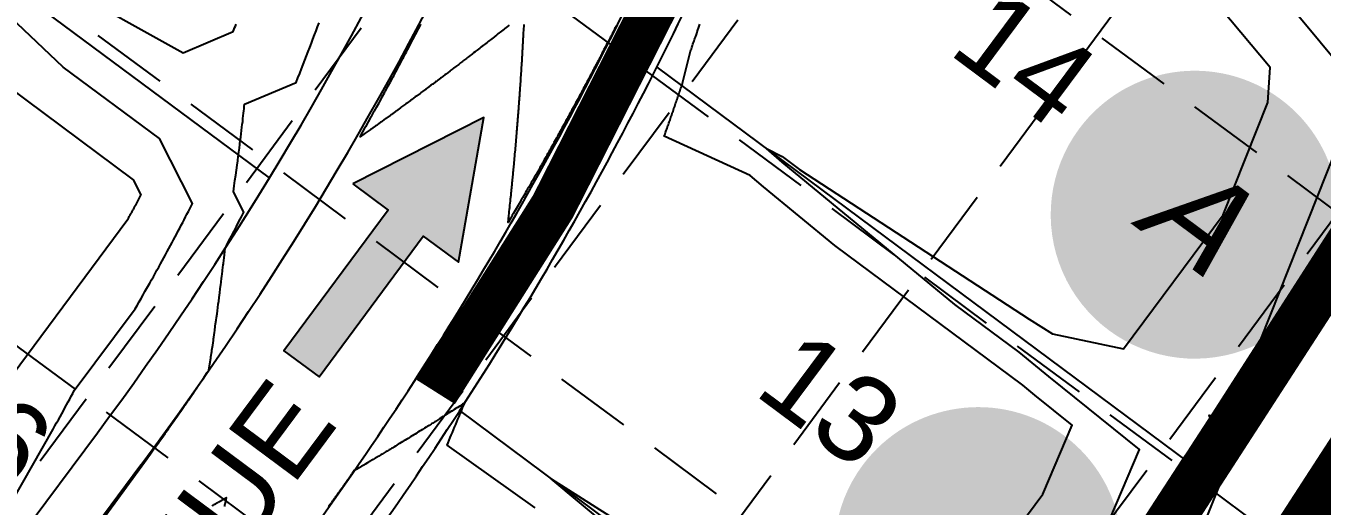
# Model space of a CAD drawing. Header units: feet. Extents: x 2260 to 6199, y 3666 to 7344.
# Drawn here: x 3555.1 to 3782.4, y 6433.1 to 6517.3 of the extents above; entities that cross this region are included whole.
import ezdxf
from ezdxf.enums import TextEntityAlignment as Align

# ---------------------------------------------------------------- set-up
doc = ezdxf.new("R2010")
doc.units = ezdxf.units.FT
doc.header["$LTSCALE"] = 40
doc.header["$MEASUREMENT"] = 0
doc.linetypes.add('HIDDEN', pattern=[0.375, 0.25, -0.125])
doc.layers.get('0').update_dxf_attribs({"linetype": 'CONTINUOUS'})
for name, color, linetype in [('ALTURA LOGO', 4, 'CONTINUOUS'), ('CONTROL', 8, 'CONTINUOUS'), ('EOP-PROP', 4, 'CONTINUOUS'), ('EROSION BLANKETS', 84, 'CONTINUOUS'), ('FLOW-ARROWS', 253, 'CONTINUOUS'), ('GRID', 254, 'HIDDEN'), ('LOT-NOS', 4, 'CONTINUOUS'), ('lots-line', 4, 'CONTINUOUS'), ('PC', 43, 'CONTINUOUS'), ('ST-ROW', 2, 'CONTINUOUS'), ('STREET-NAME', 3, 'CONTINUOUS')]:
    doc.layers.add(name, color=color, linetype=linetype)
doc.styles.add('altura', font='ARIAL.TTF', dxfattribs={"oblique": 15})
doc.styles.get("Standard").update_dxf_attribs({"font": 'ARIAL.TTF'})

# ---------------------------------------------------------------- blocks, each defined once
blk = doc.blocks.new('arrow')
blk.add_lwpolyline([(-67.01, -25.36), (-59.33, -25.42), (-59.57, -56.14), (-51.89, -56.2), (-51.65, -25.48), (-43.97, -25.54), (-55.3, -2.41), (-67.01, -25.36)], close=True)
at = {"color": 254}
for points in [[(-43.97, -25.54), (-67.01, -25.36), (-55.3, -2.41), (-67.01, -25.36)], [(-59.57, -56.14), (-51.89, -56.2), (-59.33, -25.42), (-51.65, -25.48)]]:
    blk.add_solid(points, dxfattribs=at)

msp = doc.modelspace()

# ---------------------------------------------------------------- hatches: boundary and pattern name
at = {"layer": 'ALTURA LOGO'}
h = msp.add_hatch(color=42, dxfattribs=at)
edge = h.paths.add_edge_path()
edge.add_ellipse((3760.08, 6484.18), major_axis=(15.08, 20.26), ratio=1, start_angle=269.9984, end_angle=449.9984)
edge.add_ellipse((3760.08, 6484.18), major_axis=(15.08, 20.26), ratio=1, start_angle=89.9974, end_angle=269.9974)
h.paths.add_polyline_path([(3735.62, 6489.42), (3771.8, 6462.49), (3785.17, 6480.45), (3748.99, 6507.38)], flags=24)
h = msp.add_hatch(color=42, dxfattribs=at)
edge = h.paths.add_edge_path()
edge.add_ellipse((3722.1, 6425.17), major_axis=(15.08, 20.26), ratio=1, start_angle=269.9984, end_angle=449.9984)
edge.add_ellipse((3722.1, 6425.17), major_axis=(15.08, 20.26), ratio=1, start_angle=89.9974, end_angle=269.9974)
h.paths.add_polyline_path([(3697.64, 6430.41), (3733.82, 6403.47), (3747.19, 6421.44), (3711.01, 6448.37)], flags=24)

# ---------------------------------------------------------------- linework, layer by layer
at = {"layer": 'EOP-PROP', "color": 7}
for p, q in [((3801.74, 6494.33), (3731.24, 6385.45)), ((3811.39, 6487.15), (3741.31, 6378.93)), ((3575.21, 6440.26), (3291.97, 6059.19))]:
    msp.add_line(p, q, dxfattribs=at)
for radius in [601.23, 632.23]:
    msp.add_arc((3092.69, 6798.92), radius, 323.37652, 334.52686, dxfattribs=at)
at = {"layer": 'EROSION BLANKETS', "const_width": 8}
for points in [[(3626.94, 6453.09), (3647.5, 6485.62), (3660.9, 6511.98), (3680.07, 6549.72), (3694.84, 6574.31), (3701.06, 6581.16), (3706.58, 6580.88), (3716.31, 6577.5), (3740.2, 6558.66), (3793.82, 6518.55), (3806.63, 6508.9)], [(3723.69, 6381.51), (3761.43, 6439.52), (3761.75, 6439.95), (3763.67, 6442.91), (3766.49, 6447.25), (3798.73, 6497.43), (3800.72, 6501.97), (3802.82, 6506.68), (3803.97, 6510.09), (3803.96, 6512.1)], [(3827.18, 6494.85), (3822.25, 6494.58), (3819.14, 6492.15), (3818, 6490.39), (3814.28, 6484.49), (3801.41, 6464.47), (3779.06, 6430.1), (3739.82, 6369.14)]]:
    msp.add_lwpolyline(points, dxfattribs=at)
at = {"layer": 'FLOW-ARROWS', "color": 7}
for points in [[(3680.69, 6507.11, 0, 1.67, 0), (3682.3, 6511.85, 0, 0, 0), (3683.68, 6515.9, 0, 0, 0)], [(3713.84, 6472.52, 0, 1.67, 0), (3709.83, 6475.51, 0, 0, 0), (3699.89, 6482.9, 0, 0, 0)], [(3658.68, 6466.07, 0, 1.67, 0), (3655.03, 6462.65, 0, 0, 0), (3650.51, 6458.41, 0, 0, 0)], [(3649.49, 6447.44, 0, 1.67, 0), (3649, 6452.41, 0, 0, 0), (3648.64, 6456.04, 0, 0, 0)]]:
    msp.add_lwpolyline(points, format="xyseb", dxfattribs=at)
at = {"layer": 'GRID', "linetype": 'HIDDEN', "ltscale": 1.35}
for p, q in [((3939.44, 6956.12), (2849.96, 5486.42)), ((3981.42, 6925.01), (2891.93, 5455.31)), ((4023.39, 6893.89), (2933.91, 5424.19)), ((3239.5, 6889.01), (5841.93, 4959.83)), ((4065.21, 6862.27), (2976.02, 5392.97)), ((3208.38, 6847.03), (5810.82, 4917.86)), ((3177.27, 6805.06), (5779.7, 4875.88)), ((3146.15, 6763.08), (5748.58, 4833.91))]:
    msp.add_line(p, q, dxfattribs=at)
at = {"layer": 'lots-line', "color": 7}
for p, q in [((3597.76, 6490.64), (3486.79, 6573.12)), ((3665.73, 6510.07), (3761.21, 6439.1)), ((3803.97, 6505.13), (3727.88, 6387.62)), ((3820.05, 6493.17), (3744.67, 6376.75)), ((3631.14, 6449.81), (3723.6, 6381.08))]:
    msp.add_line(p, q, dxfattribs=at)
at = {"layer": 'PC', "color": 43, "flags": 128}
for points, elevation in [([(3548.89, 6427.42), (3559.84, 6446.57), (3560.15, 6447.13), (3560.45, 6447.67), (3560.75, 6448.21), (3561.05, 6448.74), (3561.34, 6449.27), (3561.63, 6449.79), (3561.91, 6450.31), (3562.2, 6450.82), (3562.47, 6451.33), (3562.75, 6451.84), (3563.02, 6452.34), (3563.28, 6452.83), (3563.54, 6453.32), (3574.2, 6467.67), (3574.56, 6468.28), (3574.91, 6468.89), (3575.26, 6469.5), (3575.6, 6470.1), (3575.94, 6470.69), (3576.27, 6471.28), (3576.6, 6471.87), (3576.77, 6472.16), (3577.09, 6472.73), (3577.41, 6473.31), (3577.73, 6473.87), (3578.04, 6474.44), (3578.35, 6474.99), (3578.65, 6475.54), (3578.96, 6476.09), (3579.25, 6476.64), (3579.55, 6477.17), (3579.84, 6477.71), (3580.12, 6478.24), (3580.41, 6478.76), (3580.69, 6479.28), (3580.96, 6479.8), (3581.24, 6480.31), (3581.51, 6480.82), (3581.77, 6481.33), (3582.04, 6481.83), (3582.3, 6482.32), (3582.56, 6482.81), (3582.81, 6483.3), (3583.06, 6483.79), (3583.31, 6484.27), (3583.56, 6484.75), (3583.8, 6485.22), (3584.04, 6485.69), (3584.28, 6486.16), (3578.47, 6497.56), (3561.61, 6510.08), (3532.72, 6537.47)], 565), ([(3539.65, 6536.51), (3582.67, 6512.58), (3591.42, 6516.3), (3591.55, 6516.62), (3591.67, 6516.95), (3591.8, 6517.27), (3591.92, 6517.58)], 565), ([(3785.86, 6509.94), (3767.14, 6532.51)], 561), ([(3737.92, 6413.69), (3750.38, 6443), (3734.5, 6455.79), (3729.3, 6460.05), (3718.02, 6468.43), (3687.7, 6493.41), (3684.94, 6495.79), (3687.74, 6494.38), (3690.74, 6492.14), (3731.05, 6465.85), (3735.12, 6463.28), (3747.61, 6460.67), (3765.07, 6484.15), (3772.91, 6503.88), (3773.3, 6509.98), (3763.04, 6522.34)], 562), ([(3547.55, 6449.24), (3572.95, 6483.42), (3573.03, 6483.56), (3573.11, 6483.7), (3573.19, 6483.84), (3573.27, 6483.98), (3573.35, 6484.12), (3573.43, 6484.26), (3573.5, 6484.39), (3573.54, 6484.46), (3573.62, 6484.59), (3573.69, 6484.72), (3573.76, 6484.85), (3573.84, 6484.98), (3573.91, 6485.11), (3573.98, 6485.24), (3574.05, 6485.37), (3574.12, 6485.49), (3574.18, 6485.62), (3574.25, 6485.74), (3574.32, 6485.86), (3574.38, 6485.98), (3574.45, 6486.1), (3574.51, 6486.22), (3574.57, 6486.34), (3574.64, 6486.46), (3574.7, 6486.57), (3574.76, 6486.69), (3574.82, 6486.8), (3574.88, 6486.92), (3574.94, 6487.03), (3574.99, 6487.14), (3575.05, 6487.25), (3575.11, 6487.36), (3575.16, 6487.47), (3575.22, 6487.58), (3575.27, 6487.69), (3573.93, 6490.32), (3533, 6520.74)], 566), ([(3558.33, 6416.71), (3575.38, 6440.13), (3575.73, 6440.61), (3575.97, 6440.94), (3576.2, 6441.26), (3576.56, 6441.75), (3576.78, 6442.05), (3577.14, 6442.56), (3577.52, 6443.09), (3577.73, 6443.37), (3577.92, 6443.64), (3578.31, 6444.19), (3578.49, 6444.44), (3578.89, 6445), (3579.06, 6445.24), (3579.47, 6445.82), (3579.63, 6446.04), (3580.05, 6446.63), (3580.19, 6446.84), (3580.62, 6447.45), (3581.07, 6448.09), (3581.2, 6448.27), (3581.66, 6448.92), (3581.77, 6449.09), (3581.88, 6449.24), (3582.35, 6449.91), (3582.83, 6450.6), (3582.92, 6450.73), (3583.01, 6450.85), (3583.49, 6451.55), (3583.56, 6451.66), (3584.06, 6452.37), (3584.57, 6453.12), (3584.63, 6453.2), (3585.15, 6453.96), (3585.19, 6454.02), (3585.23, 6454.08), (3585.76, 6454.85), (3586.3, 6455.65), (3586.32, 6455.67), (3586.34, 6455.7), (3586.88, 6456.5), (3586.88, 6456.5), (3587.16, 6456.91), (3587.33, 6458.01), (3587.48, 6459.01), (3587.49, 6459.11), (3587.51, 6459.23), (3587.66, 6460.21), (3587.68, 6460.39), (3587.82, 6461.31), (3587.94, 6462.14), (3587.97, 6462.41), (3588.01, 6462.7), (3588.13, 6463.5), (3588.18, 6463.86), (3588.28, 6464.6), (3588.34, 6465.01), (3588.43, 6465.7), (3588.5, 6466.17), (3588.58, 6466.79), (3588.65, 6467.32), (3588.73, 6467.89), (3588.8, 6468.48), (3588.87, 6468.99), (3588.96, 6469.63), (3589.01, 6470.08), (3589.07, 6470.48), (3589.15, 6471.17), (3589.25, 6471.94), (3589.29, 6472.27), (3589.39, 6473.09), (3589.43, 6473.36), (3589.53, 6474.25), (3589.56, 6474.46), (3589.67, 6475.4), (3589.69, 6475.55), (3589.71, 6475.68), (3589.82, 6476.64), (3589.94, 6477.7), (3589.94, 6477.73), (3589.95, 6477.76), (3590.01, 6478.27), (3590.23, 6478.71), (3590.68, 6479.58), (3591.13, 6480.43), (3591.57, 6481.28), (3592, 6482.13), (3592.43, 6482.97), (3592.86, 6483.8), (3593.28, 6484.62), (3591.45, 6488.2), (3591.6, 6489.23), (3591.73, 6490.21), (3591.86, 6491.14), (3591.98, 6492.02), (3592.1, 6492.86), (3592.21, 6493.66), (3592.31, 6494.43), (3592.34, 6494.67), (3592.4, 6495.16), (3592.5, 6495.86), (3592.58, 6496.53), (3592.66, 6497.17), (3592.74, 6497.79), (3592.82, 6498.39), (3592.89, 6498.96), (3592.95, 6499.51), (3593.02, 6500.03), (3593.08, 6500.54), (3593.13, 6501.03), (3593.19, 6501.51), (3593.24, 6501.97), (3593.29, 6502.41), (3593.33, 6502.73), (3593.37, 6503.15), (3593.41, 6503.55), (3602.45, 6507.4), (3602.77, 6508.19), (3603.08, 6508.97), (3603.38, 6509.75), (3603.69, 6510.52), (3603.98, 6511.28), (3604.28, 6512.04), (3604.57, 6512.79), (3604.85, 6513.53), (3605.13, 6514.27), (3605.41, 6514.99), (3605.68, 6515.72), (3605.95, 6516.44), (3606.22, 6517.15), (3606.48, 6517.85)], 564), ([(3639.8, 6517.42), (3639.54, 6517.22), (3639.3, 6517.03), (3639.05, 6516.83), (3638.95, 6516.75), (3638.7, 6516.55), (3638.46, 6516.36), (3638.23, 6516.18), (3638.09, 6516.07), (3637.86, 6515.89), (3637.62, 6515.7), (3637.4, 6515.52), (3637.24, 6515.4), (3637.01, 6515.22), (3636.78, 6515.04), (3636.56, 6514.87), (3636.38, 6514.73), (3636.15, 6514.55), (3635.94, 6514.38), (3635.73, 6514.21), (3635.51, 6514.05), (3635.3, 6513.88), (3635.09, 6513.72), (3634.88, 6513.56), (3634.68, 6513.4), (3634.44, 6513.22), (3634.24, 6513.06), (3634.04, 6512.9), (3633.85, 6512.75), (3633.58, 6512.55), (3633.38, 6512.4), (3633.19, 6512.25), (3633.01, 6512.1), (3632.71, 6511.88), (3632.53, 6511.74), (3632.34, 6511.59), (3632.16, 6511.46), (3631.84, 6511.21), (3631.66, 6511.07), (3631.49, 6510.94), (3631.32, 6510.81), (3630.97, 6510.54), (3630.8, 6510.41), (3630.63, 6510.28), (3630.47, 6510.16), (3630.09, 6509.87), (3629.93, 6509.75), (3629.77, 6509.63), (3629.62, 6509.51), (3629.46, 6509.39), (3629.06, 6509.09), (3628.91, 6508.97), (3628.76, 6508.86), (3628.62, 6508.75), (3628.18, 6508.43), (3628.04, 6508.32), (3627.9, 6508.21), (3627.76, 6508.11), (3627.3, 6507.76), (3627.17, 6507.66), (3627.04, 6507.56), (3626.91, 6507.47), (3626.42, 6507.1), (3626.29, 6507.01), (3626.17, 6506.92), (3626.05, 6506.82), (3625.53, 6506.44), (3625.42, 6506.35), (3625.3, 6506.27), (3625.19, 6506.18), (3624.64, 6505.78), (3624.53, 6505.7), (3624.43, 6505.62), (3624.32, 6505.54), (3624.22, 6505.46), (3623.65, 6505.04), (3623.55, 6504.97), (3623.45, 6504.9), (3623.36, 6504.83), (3622.76, 6504.39), (3622.67, 6504.32), (3622.58, 6504.25), (3622.5, 6504.19), (3621.87, 6503.73), (3621.79, 6503.67), (3621.71, 6503.61), (3621.63, 6503.55), (3620.97, 6503.08), (3620.9, 6503.02), (3620.83, 6502.97), (3620.76, 6502.92), (3620.07, 6502.42), (3620.01, 6502.37), (3619.95, 6502.33), (3619.88, 6502.28), (3619.17, 6501.76), (3619.11, 6501.72), (3619.06, 6501.69), (3619.01, 6501.65), (3618.96, 6501.61), (3618.21, 6501.08), (3618.17, 6501.04), (3618.13, 6501.01), (3618.08, 6500.98), (3617.31, 6500.43), (3617.28, 6500.4), (3617.24, 6500.37), (3617.21, 6500.35), (3616.41, 6499.78), (3616.38, 6499.76), (3616.35, 6499.74), (3616.33, 6499.72), (3615.5, 6499.13), (3615.48, 6499.12), (3615.46, 6499.1), (3615.44, 6499.09), (3614.58, 6498.48), (3614.58, 6498.47), (3614.57, 6498.47), (3614.56, 6498.46), (3613.67, 6497.83), (3614.16, 6498.7), (3614.17, 6498.72), (3614.65, 6499.58), (3614.67, 6499.61), (3615.14, 6500.45), (3615.58, 6501.25), (3615.62, 6501.33), (3615.66, 6501.4), (3616.11, 6502.2), (3616.16, 6502.29), (3616.59, 6503.08), (3617.01, 6503.83), (3617.08, 6503.95), (3617.48, 6504.69), (3617.56, 6504.83), (3617.95, 6505.55), (3618.04, 6505.71), (3618.13, 6505.87), (3618.51, 6506.59), (3618.61, 6506.77), (3618.99, 6507.47), (3619.35, 6508.14), (3619.47, 6508.35), (3619.58, 6508.57), (3619.94, 6509.23), (3620.28, 6509.86), (3620.41, 6510.11), (3620.55, 6510.37), (3620.88, 6511), (3621.2, 6511.6), (3621.35, 6511.88), (3621.66, 6512.46), (3621.82, 6512.76), (3621.98, 6513.08), (3622.28, 6513.65), (3622.57, 6514.2), (3622.75, 6514.54), (3622.93, 6514.89), (3623.21, 6515.42), (3623.41, 6515.79), (3623.67, 6516.31), (3623.93, 6516.81), (3624.13, 6517.2), (3624.35, 6517.61)], 563), ([(3658.62, 6517.35), (3658.58, 6517.28), (3658.55, 6517.21), (3658.43, 6516.98), (3658.32, 6516.76), (3658.28, 6516.68), (3658.25, 6516.61), (3658.13, 6516.39), (3658.09, 6516.31), (3657.98, 6516.09), (3657.87, 6515.88), (3657.83, 6515.8), (3657.72, 6515.58), (3657.68, 6515.5), (3657.63, 6515.42), (3657.52, 6515.21), (3657.41, 6514.99), (3657.37, 6514.91), (3657.26, 6514.7), (3657.22, 6514.62), (3657.17, 6514.53), (3657.07, 6514.32), (3657.02, 6514.23), (3656.91, 6514.02), (3656.81, 6513.82), (3656.76, 6513.73), (3656.71, 6513.64), (3656.61, 6513.43), (3656.56, 6513.34), (3656.46, 6513.14), (3656.41, 6513.04), (3656.3, 6512.84), (3656.25, 6512.75), (3656.15, 6512.55), (3656.1, 6512.45), (3656, 6512.25), (3655.9, 6512.06), (3655.84, 6511.96), (3655.79, 6511.86), (3655.69, 6511.67), (3655.59, 6511.48), (3655.53, 6511.37), (3655.48, 6511.26), (3655.38, 6511.08), (3655.32, 6510.97), (3655.23, 6510.78), (3655.13, 6510.6), (3655.07, 6510.49), (3654.98, 6510.31), (3654.92, 6510.19), (3654.86, 6510.08), (3654.76, 6509.9), (3654.7, 6509.78), (3654.61, 6509.61), (3654.51, 6509.43), (3654.45, 6509.31), (3654.39, 6509.19), (3654.3, 6509.02), (3654.21, 6508.85), (3654.14, 6508.72), (3654.05, 6508.56), (3653.99, 6508.43), (3653.9, 6508.26), (3653.83, 6508.14), (3653.76, 6508.01), (3653.67, 6507.84), (3653.61, 6507.71), (3653.52, 6507.55), (3653.43, 6507.39), (3653.36, 6507.26), (3653.28, 6507.1), (3653.21, 6506.96), (3653.12, 6506.81), (3653.05, 6506.67), (3652.98, 6506.53), (3652.89, 6506.38), (3652.81, 6506.22), (3652.74, 6506.08), (3652.66, 6505.94), (3652.58, 6505.79), (3652.5, 6505.64), (3652.42, 6505.5), (3652.34, 6505.35), (3652.26, 6505.21), (3652.19, 6505.06), (3652.11, 6504.91), (3652.03, 6504.77), (3651.95, 6504.62), (3651.87, 6504.48), (3651.79, 6504.33), (3651.71, 6504.18), (3651.63, 6504.04), (3651.55, 6503.88), (3651.48, 6503.74), (3651.4, 6503.61), (3651.32, 6503.45), (3651.25, 6503.32), (3651.16, 6503.16), (3651.09, 6503.03), (3651, 6502.87), (3650.93, 6502.74), (3650.84, 6502.57), (3650.77, 6502.45), (3650.68, 6502.28), (3650.61, 6502.16), (3650.53, 6501.99), (3650.43, 6501.82), (3650.37, 6501.7), (3650.3, 6501.58), (3650.21, 6501.41), (3650.11, 6501.24), (3650.05, 6501.12), (3649.98, 6501), (3649.89, 6500.82), (3649.79, 6500.65), (3649.73, 6500.53), (3649.66, 6500.42), (3649.57, 6500.24), (3649.51, 6500.13), (3649.41, 6499.95), (3649.31, 6499.77), (3649.25, 6499.66), (3649.15, 6499.48), (3649.09, 6499.37), (3648.99, 6499.18), (3648.93, 6499.08), (3648.83, 6498.89), (3648.77, 6498.79), (3648.66, 6498.6), (3648.61, 6498.5), (3648.55, 6498.39), (3648.45, 6498.21), (3648.39, 6498.11), (3648.28, 6497.91), (3648.23, 6497.82), (3648.12, 6497.62), (3648.01, 6497.43), (3647.96, 6497.33), (3647.85, 6497.14), (3647.8, 6497.04), (3647.69, 6496.84), (3647.64, 6496.75), (3647.59, 6496.66), (3647.48, 6496.46), (3647.36, 6496.26), (3647.31, 6496.17), (3647.2, 6495.97), (3647.15, 6495.88), (3647.11, 6495.8), (3646.99, 6495.59), (3646.94, 6495.51), (3646.83, 6495.3), (3646.71, 6495.09), (3646.67, 6495.01), (3646.62, 6494.93), (3646.5, 6494.72), (3646.38, 6494.51), (3646.34, 6494.43), (3646.3, 6494.36), (3646.18, 6494.14), (3646.05, 6493.93), (3646.01, 6493.85), (3645.97, 6493.78), (3645.85, 6493.57), (3645.73, 6493.34), (3645.69, 6493.28), (3645.56, 6493.05), (3645.52, 6492.99), (3645.49, 6492.92), (3645.36, 6492.7), (3645.23, 6492.47), (3645.2, 6492.41), (3645.07, 6492.18), (3645.03, 6492.12), (3644.9, 6491.89), (3644.87, 6491.83), (3644.74, 6491.6), (3644.7, 6491.54), (3644.67, 6491.49), (3644.54, 6491.25), (3644.4, 6491.02), (3644.37, 6490.97), (3644.24, 6490.73), (3644.21, 6490.68), (3644.07, 6490.44), (3644.04, 6490.39), (3643.91, 6490.15), (3643.88, 6490.1), (3643.85, 6490.05), (3643.71, 6489.81), (3643.69, 6489.77), (3643.55, 6489.52), (3643.52, 6489.48), (3643.38, 6489.24), (3643.36, 6489.19), (3643.22, 6488.95), (3643.07, 6488.7), (3643.05, 6488.66), (3643.03, 6488.62), (3642.89, 6488.37), (3642.86, 6488.34), (3642.72, 6488.09), (3642.7, 6488.05), (3642.55, 6487.8), (3642.53, 6487.77), (3642.39, 6487.51), (3642.37, 6487.48), (3642.22, 6487.22), (3642.07, 6486.96), (3642.05, 6486.94), (3642.04, 6486.91), (3641.89, 6486.65), (3641.73, 6486.38), (3641.72, 6486.36), (3641.56, 6486.1), (3641.55, 6486.07), (3641.4, 6485.81), (3641.38, 6485.79), (3641.23, 6485.52), (3641.22, 6485.5), (3641.06, 6485.23), (3641.05, 6485.21), (3640.89, 6484.94), (3640.88, 6484.93), (3640.72, 6484.65), (3640.71, 6484.64), (3640.55, 6484.36), (3640.54, 6484.35), (3640.38, 6484.08), (3640.38, 6484.07), (3640.21, 6483.79), (3640.21, 6483.78), (3640.2, 6483.77), (3640.04, 6483.49), (3640.04, 6483.49), (3639.87, 6483.21), (3639.87, 6483.21), (3639.7, 6482.92), (3639.64, 6482.82), (3639.66, 6482.95), (3639.66, 6482.95), (3639.7, 6483.31), (3639.7, 6483.31), (3639.73, 6483.67), (3639.74, 6483.68), (3639.77, 6484.03), (3639.78, 6484.04), (3639.81, 6484.39), (3639.81, 6484.4), (3639.85, 6484.75), (3639.85, 6484.76), (3639.89, 6485.1), (3639.89, 6485.13), (3639.93, 6485.46), (3639.93, 6485.49), (3639.97, 6485.82), (3639.97, 6485.85), (3640, 6486.18), (3640.01, 6486.21), (3640.04, 6486.54), (3640.04, 6486.58), (3640.08, 6486.9), (3640.08, 6486.94), (3640.12, 6487.26), (3640.12, 6487.3), (3640.15, 6487.62), (3640.16, 6487.66), (3640.19, 6487.98), (3640.19, 6488.02), (3640.23, 6488.33), (3640.23, 6488.39), (3640.26, 6488.69), (3640.27, 6488.75), (3640.3, 6489.05), (3640.3, 6489.11), (3640.33, 6489.41), (3640.34, 6489.47), (3640.37, 6489.77), (3640.37, 6489.84), (3640.4, 6490.13), (3640.41, 6490.2), (3640.44, 6490.49), (3640.45, 6490.56), (3640.47, 6490.84), (3640.48, 6490.92), (3640.51, 6491.2), (3640.52, 6491.28), (3640.54, 6491.56), (3640.55, 6491.64), (3640.58, 6491.92), (3640.58, 6492.01), (3640.61, 6492.28), (3640.62, 6492.37), (3640.64, 6492.63), (3640.65, 6492.73), (3640.68, 6492.99), (3640.69, 6493.09), (3640.71, 6493.35), (3640.72, 6493.45), (3640.74, 6493.71), (3640.75, 6493.81), (3640.78, 6494.07), (3640.79, 6494.17), (3640.81, 6494.42), (3640.82, 6494.54), (3640.84, 6494.78), (3640.85, 6494.9), (3640.87, 6495.14), (3640.88, 6495.26), (3640.91, 6495.5), (3640.92, 6495.62), (3640.94, 6495.86), (3640.95, 6495.98), (3640.97, 6496.21), (3640.98, 6496.34), (3641, 6496.57), (3641.01, 6496.7), (3641.03, 6496.93), (3641.04, 6497.06), (3641.06, 6497.29), (3641.07, 6497.42), (3641.09, 6497.64), (3641.1, 6497.79), (3641.12, 6498), (3641.13, 6498.15), (3641.15, 6498.36), (3641.16, 6498.51), (3641.18, 6498.71), (3641.19, 6498.87), (3641.21, 6499.07), (3641.22, 6499.23), (3641.24, 6499.43), (3641.25, 6499.59), (3641.27, 6499.79), (3641.28, 6499.95), (3641.3, 6500.14), (3641.31, 6500.31), (3641.33, 6500.5), (3641.34, 6500.67), (3641.36, 6500.86), (3641.37, 6501.03), (3641.38, 6501.21), (3641.4, 6501.39), (3641.41, 6501.57), (3641.43, 6501.75), (3641.44, 6501.93), (3641.45, 6502.11), (3641.47, 6502.28), (3641.48, 6502.47), (3641.5, 6502.64), (3641.51, 6502.83), (3641.52, 6503), (3641.54, 6503.19), (3641.55, 6503.35), (3641.56, 6503.55), (3641.58, 6503.71), (3641.59, 6503.91), (3641.6, 6504.07), (3641.62, 6504.27), (3641.63, 6504.42), (3641.64, 6504.63), (3641.66, 6504.78), (3641.67, 6504.99), (3641.68, 6505.14), (3641.7, 6505.35), (3641.71, 6505.49), (3641.72, 6505.71), (3641.73, 6505.85), (3641.75, 6506.07), (3641.76, 6506.2), (3641.77, 6506.43), (3641.78, 6506.56), (3641.8, 6506.79), (3641.81, 6506.92), (3641.82, 6507.15), (3641.83, 6507.27), (3641.85, 6507.51), (3641.86, 6507.63), (3641.87, 6507.87), (3641.88, 6507.98), (3641.9, 6508.23), (3641.9, 6508.34), (3641.92, 6508.59), (3641.93, 6508.7), (3641.94, 6508.95), (3641.95, 6509.05), (3641.97, 6509.31), (3641.97, 6509.41), (3641.99, 6509.66), (3642, 6509.76), (3642.01, 6510.02), (3642.02, 6510.12), (3642.04, 6510.38), (3642.04, 6510.47), (3642.06, 6510.74), (3642.06, 6510.83), (3642.08, 6511.1), (3642.09, 6511.18), (3642.1, 6511.46), (3642.11, 6511.54), (3642.12, 6511.82), (3642.13, 6511.89), (3642.15, 6512.18), (3642.15, 6512.25), (3642.17, 6512.54), (3642.17, 6512.61), (3642.19, 6512.89), (3642.19, 6512.96), (3642.21, 6513.25), (3642.21, 6513.32), (3642.23, 6513.61), (3642.23, 6513.67), (3642.25, 6513.97), (3642.25, 6514.03), (3642.27, 6514.33), (3642.27, 6514.38), (3642.29, 6514.69), (3642.29, 6514.73), (3642.31, 6515.04), (3642.31, 6515.09), (3642.33, 6515.4), (3642.33, 6515.44), (3642.35, 6515.76), (3642.35, 6515.8), (3642.37, 6516.12), (3642.37, 6516.15), (3642.39, 6516.48), (3642.39, 6516.51), (3642.41, 6516.83), (3642.41, 6516.86), (3642.43, 6517.19), (3642.43, 6517.22), (3642.44, 6517.55)], 563), ([(3713.71, 6408.59), (3733.46, 6435.17), (3738.6, 6447.24), (3732.06, 6452.51), (3729.91, 6454.26), (3696.94, 6478.77), (3684.46, 6489.05), (3682.12, 6491.08), (3667.03, 6497.98), (3667.1, 6498.18), (3667.17, 6498.38), (3667.24, 6498.58), (3667.31, 6498.78), (3667.39, 6498.98), (3667.46, 6499.19), (3667.53, 6499.39), (3667.6, 6499.6), (3667.68, 6499.81), (3667.75, 6500.01), (3667.82, 6500.22), (3667.9, 6500.43), (3667.97, 6500.64), (3668.05, 6500.85), (3668.12, 6501.07), (3668.19, 6501.28), (3668.27, 6501.5), (3668.35, 6501.71), (3668.42, 6501.93), (3668.5, 6502.15), (3668.57, 6502.37), (3668.65, 6502.59), (3668.73, 6502.81), (3668.8, 6503.03), (3668.88, 6503.25), (3668.96, 6503.48), (3669.03, 6503.7), (3669.11, 6503.93), (3669.19, 6504.16), (3669.27, 6504.39), (3669.35, 6504.62), (3669.43, 6504.85), (3669.51, 6505.09), (3669.58, 6505.32), (3669.66, 6505.56), (3669.74, 6505.79), (3669.82, 6506.03), (3669.91, 6506.27), (3669.99, 6506.51), (3670.07, 6506.75), (3670.09, 6506.83), (3670.15, 6506.99), (3670.23, 6507.24), (3670.31, 6507.48), (3671.72, 6513.1), (3671.79, 6513.29), (3671.86, 6513.49), (3671.93, 6513.68), (3672, 6513.88), (3672.07, 6514.08), (3672.13, 6514.28), (3672.2, 6514.48), (3672.27, 6514.68), (3672.34, 6514.89), (3672.41, 6515.09), (3672.49, 6515.3), (3672.56, 6515.5), (3672.61, 6515.64), (3672.72, 6515.96), (3672.83, 6516.28), (3672.94, 6516.6), (3673.06, 6516.93), (3673.17, 6517.25), (3673.29, 6517.59)], 563), ([(3758.83, 6422.61), (3764.49, 6436.8), (3764.45, 6441.42), (3764.43, 6444.07), (3762.64, 6449.01), (3765.69, 6448.38), (3766.66, 6449.68), (3784.95, 6495.71)], 561), ([(3644.41, 6432.77), (3628.94, 6443.74), (3629.12, 6444.18), (3629.31, 6444.62), (3629.5, 6445.07), (3629.68, 6445.52), (3629.87, 6445.97), (3630.07, 6446.43), (3630.26, 6446.89), (3630.46, 6447.36), (3630.65, 6447.84), (3630.85, 6448.31), (3631.05, 6448.8), (3631.25, 6449.29), (3631.39, 6449.62), (3631.45, 6449.78), (3631.66, 6450.28), (3631.87, 6450.78), (3632.03, 6451.18), (3631.65, 6450.93), (3631.64, 6450.93), (3631.16, 6450.62), (3630.7, 6450.33), (3630.67, 6450.31), (3630.53, 6450.22), (3630.49, 6450.2), (3630.18, 6450), (3629.75, 6449.73), (3629.69, 6449.69), (3629.27, 6449.42), (3629.2, 6449.38), (3629.13, 6449.34), (3628.71, 6449.07), (3628.63, 6449.02), (3628.23, 6448.76), (3627.84, 6448.52), (3627.74, 6448.46), (3627.63, 6448.39), (3627.25, 6448.15), (3626.89, 6447.92), (3626.76, 6447.84), (3626.41, 6447.62), (3626.27, 6447.53), (3626.12, 6447.44), (3625.78, 6447.23), (3625.45, 6447.03), (3625.29, 6446.92), (3624.98, 6446.73), (3624.8, 6446.62), (3624.61, 6446.5), (3624.31, 6446.32), (3624.11, 6446.19), (3623.82, 6446.01), (3623.61, 6445.88), (3623.33, 6445.71), (3623.1, 6445.57), (3622.84, 6445.41), (3622.6, 6445.26), (3622.35, 6445.11), (3622.1, 6444.95), (3621.86, 6444.8), (3621.59, 6444.64), (3621.36, 6444.5), (3621.15, 6444.37), (3620.87, 6444.2), (3620.58, 6444.03), (3620.38, 6443.9), (3620.19, 6443.79), (3619.89, 6443.6), (3619.58, 6443.41), (3619.4, 6443.31), (3619.23, 6443.2), (3618.91, 6443.01), (3618.75, 6442.91), (3618.42, 6442.71), (3618.27, 6442.62), (3617.92, 6442.42), (3617.56, 6442.19), (3617.43, 6442.12), (3617.31, 6442.05), (3616.94, 6441.82), (3616.55, 6441.59), (3616.45, 6441.53), (3616.35, 6441.47), (3615.96, 6441.23), (3615.87, 6441.18), (3615.46, 6440.94), (3615.39, 6440.9), (3614.97, 6440.65), (3614.52, 6440.38), (3614.48, 6440.35), (3614.43, 6440.33), (3613.98, 6440.06), (3613.95, 6440.04), (3613.49, 6439.77), (3613.47, 6439.76), (3613, 6439.48), (3612.99, 6439.48), (3612.66, 6439.28), (3612.54, 6439.12), (3612.54, 6439.12), (3612.43, 6438.95), (3612.43, 6438.95), (3612.43, 6438.95), (3612.31, 6438.79), (3612.31, 6438.79), (3612.2, 6438.63), (3612.19, 6438.62), (3612.08, 6438.46), (3611.97, 6438.3), (3611.96, 6438.3), (3611.85, 6438.14), (3611.85, 6438.14), (3611.74, 6437.98), (3611.73, 6437.97), (3611.73, 6437.97), (3611.62, 6437.81), (3611.61, 6437.81), (3611.5, 6437.65), (3611.39, 6437.49), (3611.39, 6437.48), (3611.38, 6437.48), (3611.27, 6437.32), (3611.26, 6437.31), (3611.15, 6437.16), (3611.04, 6437.01), (3611.04, 6437), (3610.93, 6436.84), (3610.92, 6436.83), (3610.91, 6436.82), (3610.8, 6436.67), (3610.8, 6436.66), (3610.69, 6436.51), (3610.58, 6436.36), (3610.57, 6436.35), (3610.56, 6436.33), (3610.46, 6436.18), (3610.45, 6436.17), (3610.34, 6436.02), (3610.33, 6436.01), (3610.22, 6435.86), (3610.21, 6435.84), (3610.11, 6435.69), (3610.1, 6435.68), (3609.99, 6435.53), (3609.88, 6435.38), (3609.87, 6435.37), (3609.77, 6435.22), (3609.76, 6435.21), (3609.75, 6435.19), (3609.64, 6435.04), (3609.54, 6434.9), (3609.52, 6434.88), (3609.51, 6434.87), (3609.41, 6434.72), (3609.3, 6434.58), (3609.29, 6434.56), (3609.28, 6434.54), (3609.17, 6434.4), (3609.07, 6434.25), (3609.06, 6434.23), (3609.04, 6434.21), (3608.94, 6434.07), (3608.84, 6433.93), (3608.82, 6433.91), (3608.72, 6433.77), (3608.71, 6433.75), (3608.69, 6433.72), (3608.59, 6433.58), (3608.49, 6433.45), (3608.47, 6433.42), (3608.45, 6433.4), (3608.35, 6433.26), (3608.25, 6433.12), (3608.24, 6433.1), (3608.14, 6432.96)], 564), ([(3681.27, 6409.39), (3647.22, 6437.85), (3697.73, 6405.78)], 563), ([(3589.92, 6433.02), (3589.94, 6433.11), (3589.96, 6433.2), (3589.97, 6433.21), (3589.98, 6433.3), (3590, 6433.4), (3590.02, 6433.49), (3590.03, 6433.49), (3590.05, 6433.59), (3590.07, 6433.68), (3590.07, 6433.69), (3590.09, 6433.78), (3590.11, 6433.88), (3590.11, 6433.88), (3590.13, 6433.97), (3590.15, 6434.07), (3590.15, 6434.07), (3590.17, 6434.17), (3590.19, 6434.26), (3590.19, 6434.26), (3590.21, 6434.36), (3590.23, 6434.45), (3590.24, 6434.52), (3590.19, 6434.49), (3590.1, 6434.44), (3590.02, 6434.39), (3589.93, 6434.34), (3589.85, 6434.29), (3589.76, 6434.25), (3589.68, 6434.2), (3589.6, 6434.15), (3589.51, 6434.11), (3589.49, 6434.09), (3589.41, 6434.05), (3589.32, 6434), (3589.24, 6433.95), (3589.16, 6433.9), (3589.07, 6433.86), (3588.99, 6433.81), (3588.91, 6433.76), (3588.83, 6433.72), (3588.75, 6433.67), (3588.67, 6433.63), (3588.59, 6433.58), (3588.53, 6433.55), (3588.45, 6433.51), (3588.37, 6433.46), (3588.29, 6433.42), (3588.21, 6433.37), (3588.13, 6433.32), (3588.05, 6433.28), (3587.97, 6433.24), (3587.89, 6433.19), (3587.81, 6433.15), (3587.73, 6433.1), (3587.65, 6433.06)], 564), ([(3778.62, 6426.98), (3781.22, 6433.2), (3778.48, 6432)], 561)]:
    msp.add_lwpolyline(points, dxfattribs=dict(at, elevation=elevation))
at = {"layer": 'ST-ROW', "color": 7}
msp.add_line((3284.35, 6064.86), (3567.59, 6445.92), dxfattribs=at)
for radius in [591.73, 641.73]:
    msp.add_arc((3092.69, 6798.92), radius, 323.37652, 334.52686, dxfattribs=at)

# ---------------------------------------------------------------- block references
at = {"layer": 'CONTROL', "rotation": 323.9419776378284}
msp.add_blockref('arrow', (3681.5, 6470.63), dxfattribs=at)

# ---------------------------------------------------------------- texts
at = {"layer": 'ALTURA LOGO', "color": 164, "style": 'altura', "oblique": 15, "width": 1.035276}
msp.add_text('A', height=16.58, rotation=323.3354, dxfattribs=at).set_placement((3755.16, 6477.96), align=Align.CENTER)
at = {"layer": 'LOT-NOS', "color": 7}
for s, p in [('14', (3730.38, 6511.72)), ('13', (3696.27, 6451.95))]:
    msp.add_text(s, height=15, rotation=323.3354, dxfattribs=at).set_placement(p, align=Align.MIDDLE_CENTER)
msp.add_text('BLOCK 16', height=15, rotation=323.3354, dxfattribs=at).set_placement((3471.79, 6494.48))
at = {"layer": 'STREET-NAME', "color": 7}
msp.add_text('WOODLAWN AVENUE', height=15, rotation=53.3765, dxfattribs=at).set_placement((3478.79, 6270.93))

doc.saveas('drawing.dxf')
